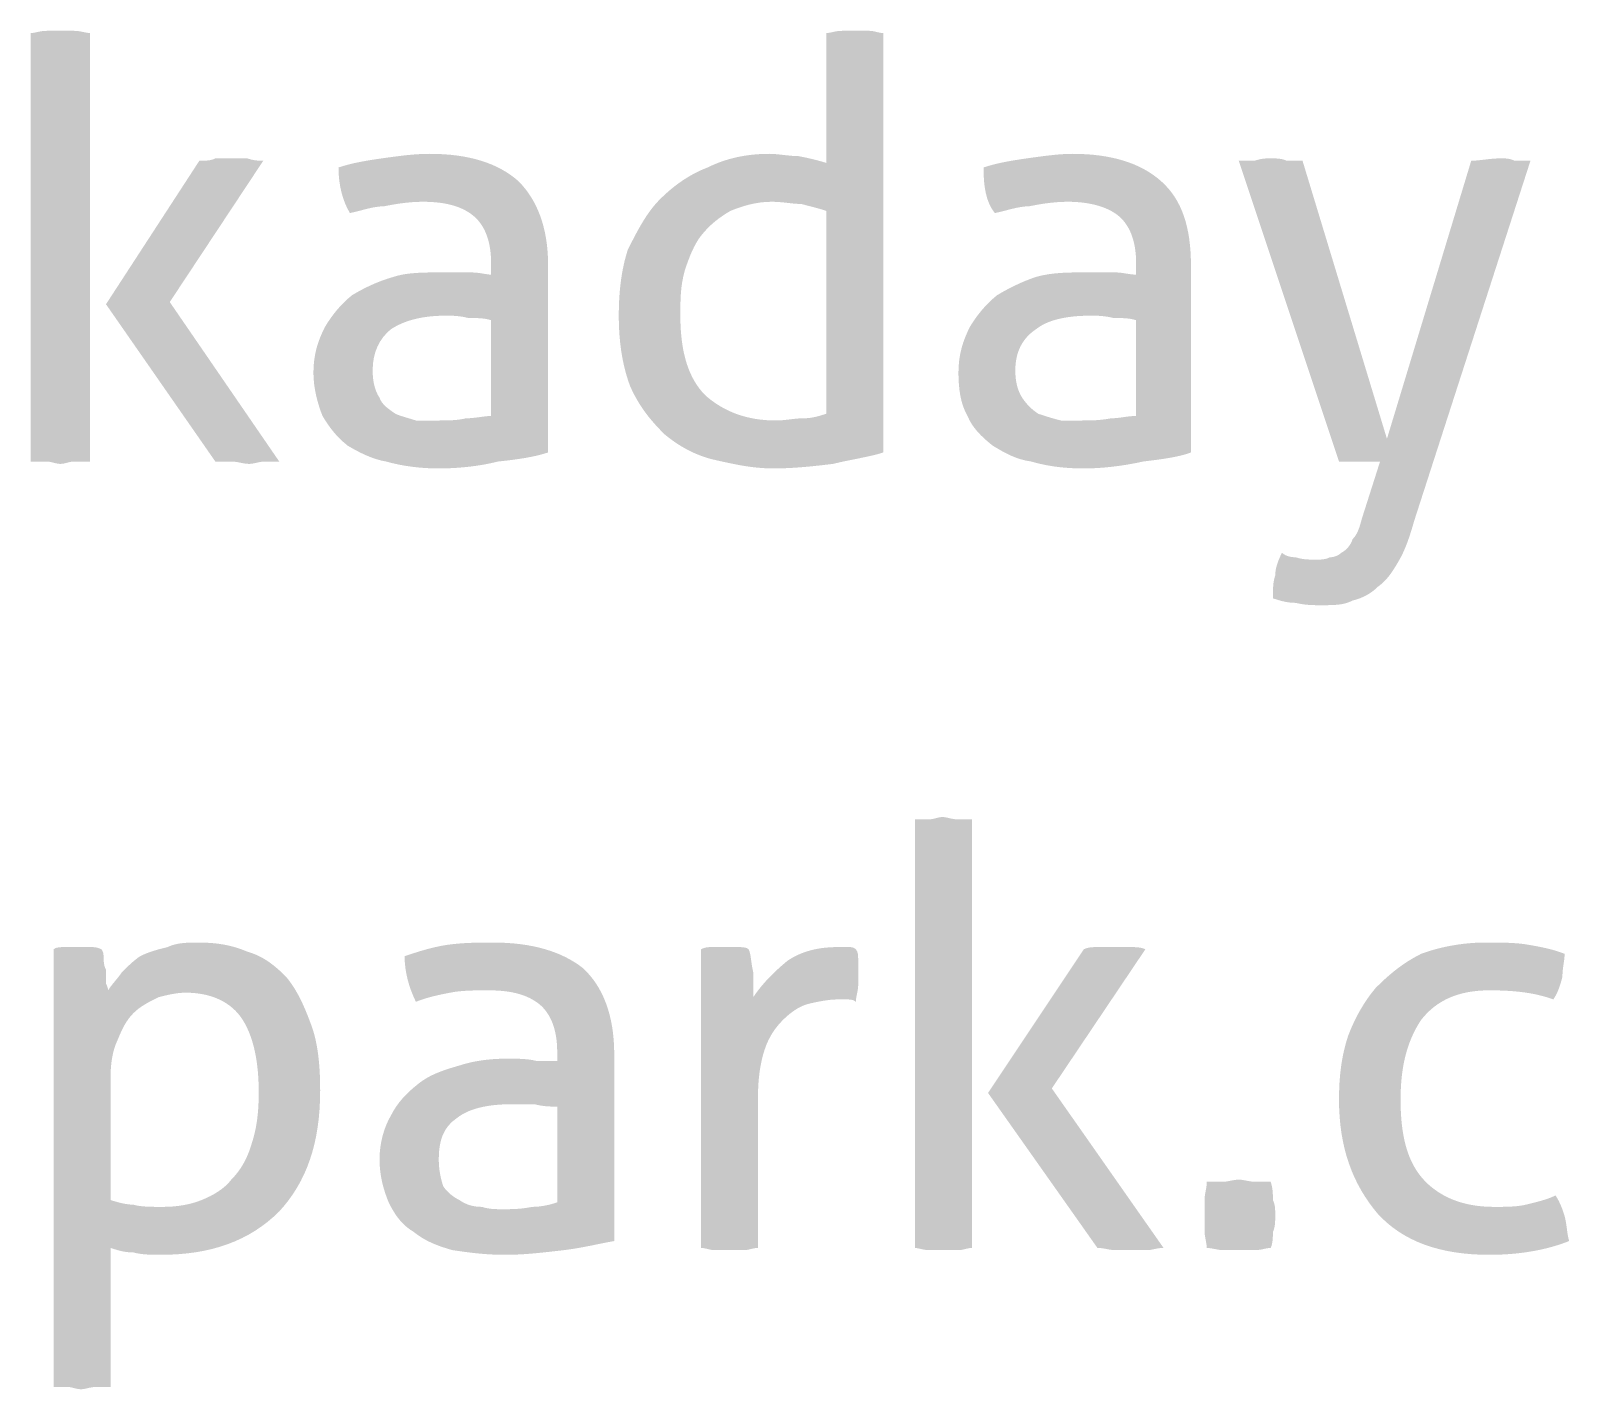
# Model space of a CAD drawing. Header units: millimetres. Extents: x 50 to 239, y 17 to 185.
# Drawn here: x 98.8 to 109.97, y 16.74 to 26.6 of the extents above; entities that cross this region are included whole.
import ezdxf

# ---------------------------------------------------------------- set-up
doc = ezdxf.new("R2010")
doc.units = ezdxf.units.MM
doc.header["$MEASUREMENT"] = 0
doc.layers.get('0').update_dxf_attribs({"linetype": 'CONTINUOUS'})

msp = doc.modelspace()

# ---------------------------------------------------------------- hatches: boundary and pattern name
at = {"true_color": 0x000007}
h = msp.add_hatch(color=0, dxfattribs=at)
edge = h.paths.add_edge_path()
edge.add_spline(control_points=[(98.805, 26.585), (98.838, 26.585), (98.871, 26.601), (98.921, 26.601), (98.921, 26.601), (98.954, 26.601), (98.987, 26.601), (99.02, 26.601), (99.02, 26.601), (99.053, 26.601), (99.086, 26.601), (99.119, 26.601), (99.119, 26.601), (99.169, 26.601), (99.202, 26.585), (99.235, 26.585)], knot_values=[0, 0, 0, 0, 0.0625, 0.0625, 0.0625, 0.0625, 0.125, 0.125, 0.125, 0.125, 0.1875, 0.1875, 0.1875, 0.1875, 1, 1, 1, 1], degree=3, periodic=0)
edge.add_line((99.235, 26.585), (99.235, 23.474))
edge.add_spline(control_points=[(99.235, 23.474), (99.202, 23.474), (99.169, 23.474), (99.119, 23.474), (99.119, 23.474), (99.086, 23.474), (99.053, 23.457), (99.02, 23.457), (99.02, 23.457), (98.987, 23.457), (98.954, 23.474), (98.921, 23.474), (98.921, 23.474), (98.871, 23.474), (98.838, 23.474), (98.805, 23.474)], knot_values=[0, 0, 0, 0, 0.0625, 0.0625, 0.0625, 0.0625, 0.125, 0.125, 0.125, 0.125, 0.1875, 0.1875, 0.1875, 0.1875, 1, 1, 1, 1], degree=3, periodic=0)
edge.add_line((98.805, 23.474), (98.805, 26.585))
edge = h.paths.add_edge_path()
edge.add_line((99.351, 24.616), (100.029, 25.658))
edge.add_spline(control_points=[(100.029, 25.658), (100.079, 25.658), (100.112, 25.658), (100.145, 25.675), (100.145, 25.675), (100.178, 25.675), (100.228, 25.675), (100.261, 25.675), (100.261, 25.675), (100.311, 25.675), (100.344, 25.675), (100.377, 25.675), (100.377, 25.675), (100.427, 25.658), (100.46, 25.658), (100.493, 25.658)], knot_values=[0, 0, 0, 0, 0.0625, 0.0625, 0.0625, 0.0625, 0.125, 0.125, 0.125, 0.125, 0.1875, 0.1875, 0.1875, 0.1875, 1, 1, 1, 1], degree=3, periodic=0)
edge.add_line((100.493, 25.658), (99.814, 24.632))
edge.add_line((99.814, 24.632), (100.609, 23.474))
edge.add_spline(control_points=[(100.609, 23.474), (100.575, 23.474), (100.542, 23.474), (100.509, 23.474), (100.509, 23.474), (100.46, 23.474), (100.427, 23.457), (100.393, 23.457), (100.393, 23.457), (100.344, 23.457), (100.311, 23.474), (100.261, 23.474), (100.261, 23.474), (100.228, 23.474), (100.195, 23.474), (100.145, 23.474)], knot_values=[0, 0, 0, 0, 0.0625, 0.0625, 0.0625, 0.0625, 0.125, 0.125, 0.125, 0.125, 0.1875, 0.1875, 0.1875, 0.1875, 1, 1, 1, 1], degree=3, periodic=0)
edge.add_line((100.145, 23.474), (99.351, 24.616))
h = msp.add_hatch(color=0, dxfattribs=at)
edge = h.paths.add_edge_path()
edge.add_spline(control_points=[(104.58, 26.585), (104.613, 26.585), (104.646, 26.601), (104.696, 26.601), (104.696, 26.601), (104.729, 26.601), (104.762, 26.601), (104.795, 26.601), (104.795, 26.601), (104.828, 26.601), (104.861, 26.601), (104.894, 26.601), (104.894, 26.601), (104.927, 26.601), (104.961, 26.585), (104.994, 26.585)], knot_values=[0, 0, 0, 0, 0.0625, 0.0625, 0.0625, 0.0625, 0.125, 0.125, 0.125, 0.125, 0.1875, 0.1875, 0.1875, 0.1875, 1, 1, 1, 1], degree=3, periodic=0)
edge.add_line((104.994, 26.585), (104.994, 23.54))
edge.add_spline(control_points=[(104.994, 23.54), (104.894, 23.507), (104.762, 23.49), (104.63, 23.457), (104.63, 23.457), (104.497, 23.441), (104.348, 23.424), (104.199, 23.424), (104.199, 23.424), (104.034, 23.424), (103.902, 23.457), (103.753, 23.49), (103.753, 23.49), (103.62, 23.524), (103.504, 23.59), (103.405, 23.673), (103.405, 23.673), (103.306, 23.772), (103.223, 23.871), (103.157, 24.02), (103.157, 24.02), (103.107, 24.152), (103.074, 24.318), (103.074, 24.533), (103.074, 24.533), (103.074, 24.698), (103.091, 24.864), (103.14, 25.013), (103.14, 25.013), (103.207, 25.145), (103.273, 25.278), (103.372, 25.377), (103.372, 25.377), (103.471, 25.476), (103.587, 25.559), (103.719, 25.609), (103.719, 25.609), (103.852, 25.675), (104.001, 25.708), (104.166, 25.708), (104.166, 25.708), (104.232, 25.708), (104.315, 25.691), (104.381, 25.691), (104.381, 25.691), (104.464, 25.675), (104.53, 25.658), (104.58, 25.642)], knot_values=[0, 0, 0, 0, 0.020833, 0.020833, 0.020833, 0.020833, 0.041667, 0.041667, 0.041667, 0.041667, 0.0625, 0.0625, 0.0625, 0.0625, 0.083333, 0.083333, 0.083333, 0.083333, 0.104167, 0.104167, 0.104167, 0.104167, 0.125, 0.125, 0.125, 0.125, 0.145833, 0.145833, 0.145833, 0.145833, 0.166667, 0.166667, 0.166667, 0.166667, 0.1875, 0.1875, 0.1875, 0.1875, 0.208333, 0.208333, 0.208333, 0.208333, 0.229167, 0.229167, 0.229167, 0.229167, 1, 1, 1, 1], degree=3, periodic=0)
edge.add_line((104.58, 25.642), (104.58, 26.585))
edge = h.paths.add_edge_path()
edge.add_spline(control_points=[(104.58, 25.294), (104.53, 25.311), (104.464, 25.327), (104.398, 25.344), (104.398, 25.344), (104.332, 25.344), (104.266, 25.36), (104.183, 25.36), (104.183, 25.36), (104.067, 25.36), (103.968, 25.327), (103.885, 25.294), (103.885, 25.294), (103.802, 25.245), (103.736, 25.195), (103.67, 25.112), (103.67, 25.112), (103.62, 25.046), (103.587, 24.963), (103.554, 24.864), (103.554, 24.864), (103.521, 24.748), (103.521, 24.649), (103.521, 24.533), (103.521, 24.533), (103.521, 24.252), (103.587, 24.07), (103.703, 23.954), (103.703, 23.954), (103.835, 23.838), (104.001, 23.772), (104.216, 23.772), (104.216, 23.772), (104.282, 23.772), (104.348, 23.788), (104.414, 23.788), (104.414, 23.788), (104.481, 23.788), (104.53, 23.805), (104.58, 23.821)], knot_values=[0, 0, 0, 0, 0.025, 0.025, 0.025, 0.025, 0.05, 0.05, 0.05, 0.05, 0.075, 0.075, 0.075, 0.075, 0.1, 0.1, 0.1, 0.1, 0.125, 0.125, 0.125, 0.125, 0.15, 0.15, 0.15, 0.15, 0.175, 0.175, 0.175, 0.175, 0.2, 0.2, 0.2, 0.2, 0.225, 0.225, 0.225, 0.225, 1, 1, 1, 1], degree=3, periodic=0)
edge.add_line((104.58, 23.821), (104.58, 25.294))
h = msp.add_hatch(color=0, dxfattribs=at)
edge = h.paths.add_edge_path()
edge.add_spline(control_points=[(102.147, 24.5), (102.098, 24.516), (102.048, 24.516), (101.982, 24.516), (101.982, 24.516), (101.916, 24.533), (101.866, 24.533), (101.817, 24.533), (101.817, 24.533), (101.651, 24.533), (101.519, 24.5), (101.419, 24.434), (101.419, 24.434), (101.337, 24.367), (101.287, 24.268), (101.287, 24.136), (101.287, 24.136), (101.287, 24.053), (101.304, 23.987), (101.337, 23.937), (101.337, 23.937), (101.353, 23.888), (101.403, 23.855), (101.452, 23.821), (101.452, 23.821), (101.486, 23.805), (101.552, 23.788), (101.601, 23.772), (101.601, 23.772), (101.651, 23.772), (101.717, 23.772), (101.767, 23.772), (101.767, 23.772), (101.833, 23.772), (101.899, 23.772), (101.965, 23.788), (101.965, 23.788), (102.032, 23.788), (102.098, 23.805), (102.147, 23.805)], knot_values=[0, 0, 0, 0, 0.025, 0.025, 0.025, 0.025, 0.05, 0.05, 0.05, 0.05, 0.075, 0.075, 0.075, 0.075, 0.1, 0.1, 0.1, 0.1, 0.125, 0.125, 0.125, 0.125, 0.15, 0.15, 0.15, 0.15, 0.175, 0.175, 0.175, 0.175, 0.2, 0.2, 0.2, 0.2, 0.225, 0.225, 0.225, 0.225, 1, 1, 1, 1], degree=3, periodic=0)
edge = h.paths.add_edge_path()
edge.add_spline(control_points=[(102.147, 24.914), (102.147, 25.079), (102.098, 25.195), (102.015, 25.261), (102.015, 25.261), (101.932, 25.327), (101.817, 25.36), (101.651, 25.36), (101.651, 25.36), (101.552, 25.36), (101.452, 25.344), (101.37, 25.327), (101.37, 25.327), (101.287, 25.327), (101.204, 25.294), (101.122, 25.278), (101.122, 25.278), (101.072, 25.36), (101.039, 25.476), (101.039, 25.609), (101.039, 25.609), (101.138, 25.642), (101.237, 25.658), (101.353, 25.675), (101.353, 25.675), (101.469, 25.691), (101.585, 25.708), (101.701, 25.708), (101.701, 25.708), (101.982, 25.708), (102.197, 25.642), (102.346, 25.509), (102.346, 25.509), (102.478, 25.377), (102.561, 25.178), (102.561, 24.897)], knot_values=[0, 0, 0, 0, 0.027778, 0.027778, 0.027778, 0.027778, 0.055556, 0.055556, 0.055556, 0.055556, 0.083333, 0.083333, 0.083333, 0.083333, 0.111111, 0.111111, 0.111111, 0.111111, 0.138889, 0.138889, 0.138889, 0.138889, 0.166667, 0.166667, 0.166667, 0.166667, 0.194444, 0.194444, 0.194444, 0.194444, 0.222222, 0.222222, 0.222222, 0.222222, 1, 1, 1, 1], degree=3, periodic=0)
edge.add_line((102.561, 24.897), (102.561, 23.54))
edge.add_spline(control_points=[(102.561, 23.54), (102.462, 23.507), (102.346, 23.49), (102.197, 23.474), (102.197, 23.474), (102.065, 23.441), (101.916, 23.424), (101.767, 23.424), (101.767, 23.424), (101.634, 23.424), (101.502, 23.441), (101.386, 23.474), (101.386, 23.474), (101.287, 23.49), (101.188, 23.54), (101.105, 23.59), (101.105, 23.59), (101.022, 23.656), (100.973, 23.722), (100.923, 23.805), (100.923, 23.805), (100.89, 23.888), (100.857, 24.003), (100.857, 24.119), (100.857, 24.119), (100.857, 24.252), (100.89, 24.351), (100.94, 24.45), (100.94, 24.45), (100.989, 24.533), (101.055, 24.616), (101.138, 24.682), (101.138, 24.682), (101.221, 24.732), (101.32, 24.781), (101.436, 24.814), (101.436, 24.814), (101.535, 24.847), (101.651, 24.847), (101.783, 24.847), (101.783, 24.847), (101.866, 24.847), (101.949, 24.847), (101.999, 24.847), (101.999, 24.847), (102.065, 24.847), (102.114, 24.831), (102.147, 24.831)], knot_values=[0, 0, 0, 0, 0.020833, 0.020833, 0.020833, 0.020833, 0.041667, 0.041667, 0.041667, 0.041667, 0.0625, 0.0625, 0.0625, 0.0625, 0.083333, 0.083333, 0.083333, 0.083333, 0.104167, 0.104167, 0.104167, 0.104167, 0.125, 0.125, 0.125, 0.125, 0.145833, 0.145833, 0.145833, 0.145833, 0.166667, 0.166667, 0.166667, 0.166667, 0.1875, 0.1875, 0.1875, 0.1875, 0.208333, 0.208333, 0.208333, 0.208333, 0.229167, 0.229167, 0.229167, 0.229167, 1, 1, 1, 1], degree=3, periodic=0)
edge.add_line((102.147, 24.831), (102.147, 24.914))
h = msp.add_hatch(color=0, dxfattribs=at)
edge = h.paths.add_edge_path()
edge.add_spline(control_points=[(106.83, 24.5), (106.781, 24.516), (106.731, 24.516), (106.665, 24.516), (106.665, 24.516), (106.599, 24.533), (106.549, 24.533), (106.499, 24.533), (106.499, 24.533), (106.317, 24.533), (106.185, 24.5), (106.102, 24.434), (106.102, 24.434), (106.003, 24.367), (105.953, 24.268), (105.953, 24.136), (105.953, 24.136), (105.953, 24.053), (105.97, 23.987), (106.003, 23.937), (106.003, 23.937), (106.036, 23.888), (106.069, 23.855), (106.119, 23.821), (106.119, 23.821), (106.169, 23.805), (106.218, 23.788), (106.284, 23.772), (106.284, 23.772), (106.334, 23.772), (106.384, 23.772), (106.433, 23.772), (106.433, 23.772), (106.499, 23.772), (106.566, 23.772), (106.648, 23.788), (106.648, 23.788), (106.715, 23.788), (106.764, 23.805), (106.83, 23.805)], knot_values=[0, 0, 0, 0, 0.025, 0.025, 0.025, 0.025, 0.05, 0.05, 0.05, 0.05, 0.075, 0.075, 0.075, 0.075, 0.1, 0.1, 0.1, 0.1, 0.125, 0.125, 0.125, 0.125, 0.15, 0.15, 0.15, 0.15, 0.175, 0.175, 0.175, 0.175, 0.2, 0.2, 0.2, 0.2, 0.225, 0.225, 0.225, 0.225, 1, 1, 1, 1], degree=3, periodic=0)
edge = h.paths.add_edge_path()
edge.add_spline(control_points=[(106.83, 24.914), (106.83, 25.079), (106.781, 25.195), (106.698, 25.261), (106.698, 25.261), (106.615, 25.327), (106.483, 25.36), (106.334, 25.36), (106.334, 25.36), (106.235, 25.36), (106.135, 25.344), (106.053, 25.327), (106.053, 25.327), (105.97, 25.327), (105.887, 25.294), (105.804, 25.278), (105.804, 25.278), (105.738, 25.36), (105.722, 25.476), (105.722, 25.609), (105.722, 25.609), (105.821, 25.642), (105.92, 25.658), (106.036, 25.675), (106.036, 25.675), (106.152, 25.691), (106.268, 25.708), (106.367, 25.708), (106.367, 25.708), (106.648, 25.708), (106.863, 25.642), (107.012, 25.509), (107.012, 25.509), (107.161, 25.377), (107.228, 25.178), (107.228, 24.897)], knot_values=[0, 0, 0, 0, 0.027778, 0.027778, 0.027778, 0.027778, 0.055556, 0.055556, 0.055556, 0.055556, 0.083333, 0.083333, 0.083333, 0.083333, 0.111111, 0.111111, 0.111111, 0.111111, 0.138889, 0.138889, 0.138889, 0.138889, 0.166667, 0.166667, 0.166667, 0.166667, 0.194444, 0.194444, 0.194444, 0.194444, 0.222222, 0.222222, 0.222222, 0.222222, 1, 1, 1, 1], degree=3, periodic=0)
edge.add_line((107.228, 24.897), (107.228, 23.54))
edge.add_spline(control_points=[(107.228, 23.54), (107.145, 23.507), (107.012, 23.49), (106.88, 23.474), (106.88, 23.474), (106.731, 23.441), (106.582, 23.424), (106.45, 23.424), (106.45, 23.424), (106.301, 23.424), (106.185, 23.441), (106.069, 23.474), (106.069, 23.474), (105.953, 23.49), (105.871, 23.54), (105.788, 23.59), (105.788, 23.59), (105.705, 23.656), (105.639, 23.722), (105.606, 23.805), (105.606, 23.805), (105.556, 23.888), (105.54, 24.003), (105.54, 24.119), (105.54, 24.119), (105.54, 24.252), (105.573, 24.351), (105.622, 24.45), (105.622, 24.45), (105.672, 24.533), (105.738, 24.616), (105.821, 24.682), (105.821, 24.682), (105.904, 24.732), (106.003, 24.781), (106.102, 24.814), (106.102, 24.814), (106.218, 24.847), (106.334, 24.847), (106.45, 24.847), (106.45, 24.847), (106.549, 24.847), (106.615, 24.847), (106.681, 24.847), (106.681, 24.847), (106.731, 24.847), (106.781, 24.831), (106.83, 24.831)], knot_values=[0, 0, 0, 0, 0.020833, 0.020833, 0.020833, 0.020833, 0.041667, 0.041667, 0.041667, 0.041667, 0.0625, 0.0625, 0.0625, 0.0625, 0.083333, 0.083333, 0.083333, 0.083333, 0.104167, 0.104167, 0.104167, 0.104167, 0.125, 0.125, 0.125, 0.125, 0.145833, 0.145833, 0.145833, 0.145833, 0.166667, 0.166667, 0.166667, 0.166667, 0.1875, 0.1875, 0.1875, 0.1875, 0.208333, 0.208333, 0.208333, 0.208333, 0.229167, 0.229167, 0.229167, 0.229167, 1, 1, 1, 1], degree=3, periodic=0)
edge.add_line((106.83, 24.831), (106.83, 24.914))
h = msp.add_hatch(color=0, dxfattribs=at)
edge = h.paths.add_edge_path()
edge.add_spline(control_points=[(108.601, 23.474), (108.584, 23.474), (108.568, 23.474), (108.535, 23.474), (108.535, 23.474), (108.518, 23.474), (108.485, 23.474), (108.469, 23.474), (108.469, 23.474), (108.436, 23.474), (108.402, 23.474), (108.386, 23.474), (108.386, 23.474), (108.353, 23.474), (108.32, 23.474), (108.303, 23.474)], knot_values=[0, 0, 0, 0, 0.0625, 0.0625, 0.0625, 0.0625, 0.125, 0.125, 0.125, 0.125, 0.1875, 0.1875, 0.1875, 0.1875, 1, 1, 1, 1], degree=3, periodic=0)
edge.add_line((108.303, 23.474), (107.575, 25.658))
edge.add_spline(control_points=[(107.575, 25.658), (107.625, 25.658), (107.658, 25.658), (107.691, 25.658), (107.691, 25.658), (107.741, 25.675), (107.774, 25.675), (107.807, 25.675), (107.807, 25.675), (107.84, 25.675), (107.889, 25.675), (107.923, 25.658), (107.923, 25.658), (107.972, 25.658), (108.005, 25.658), (108.038, 25.658)], knot_values=[0, 0, 0, 0, 0.0625, 0.0625, 0.0625, 0.0625, 0.125, 0.125, 0.125, 0.125, 0.1875, 0.1875, 0.1875, 0.1875, 1, 1, 1, 1], degree=3, periodic=0)
edge.add_line((108.038, 25.658), (108.651, 23.639))
edge.add_line((108.651, 23.639), (109.263, 25.658))
edge.add_spline(control_points=[(109.263, 25.658), (109.329, 25.658), (109.395, 25.675), (109.478, 25.675), (109.478, 25.675), (109.511, 25.675), (109.544, 25.675), (109.577, 25.658), (109.577, 25.658), (109.627, 25.658), (109.66, 25.658), (109.693, 25.658)], knot_values=[0, 0, 0, 0, 0.083333, 0.083333, 0.083333, 0.083333, 0.166667, 0.166667, 0.166667, 0.166667, 1, 1, 1, 1], degree=3, periodic=0)
edge.add_line((109.693, 25.658), (108.849, 23.044))
edge.add_spline(control_points=[(108.849, 23.044), (108.816, 22.928), (108.783, 22.829), (108.733, 22.746), (108.733, 22.746), (108.684, 22.663), (108.651, 22.613), (108.584, 22.564), (108.584, 22.564), (108.535, 22.514), (108.469, 22.481), (108.402, 22.465), (108.402, 22.465), (108.336, 22.431), (108.27, 22.431), (108.171, 22.431), (108.171, 22.431), (108.121, 22.431), (108.055, 22.431), (107.989, 22.448), (107.989, 22.448), (107.923, 22.448), (107.873, 22.465), (107.823, 22.481), (107.823, 22.481), (107.823, 22.547), (107.823, 22.597), (107.84, 22.647), (107.84, 22.647), (107.84, 22.696), (107.856, 22.746), (107.889, 22.812), (107.889, 22.812), (107.906, 22.795), (107.939, 22.779), (107.989, 22.779), (107.989, 22.779), (108.038, 22.762), (108.088, 22.762), (108.138, 22.762), (108.138, 22.762), (108.171, 22.762), (108.204, 22.762), (108.237, 22.779), (108.237, 22.779), (108.27, 22.779), (108.303, 22.795), (108.32, 22.812), (108.32, 22.812), (108.353, 22.829), (108.386, 22.862), (108.402, 22.911), (108.402, 22.911), (108.436, 22.944), (108.452, 22.994), (108.469, 23.06)], knot_values=[0, 0, 0, 0, 0.017857, 0.017857, 0.017857, 0.017857, 0.035714, 0.035714, 0.035714, 0.035714, 0.053571, 0.053571, 0.053571, 0.053571, 0.071429, 0.071429, 0.071429, 0.071429, 0.089286, 0.089286, 0.089286, 0.089286, 0.107143, 0.107143, 0.107143, 0.107143, 0.125, 0.125, 0.125, 0.125, 0.142857, 0.142857, 0.142857, 0.142857, 0.160714, 0.160714, 0.160714, 0.160714, 0.178571, 0.178571, 0.178571, 0.178571, 0.196429, 0.196429, 0.196429, 0.196429, 0.214286, 0.214286, 0.214286, 0.214286, 0.232143, 0.232143, 0.232143, 0.232143, 1, 1, 1, 1], degree=3, periodic=0)
edge.add_line((108.469, 23.06), (108.601, 23.474))
h = msp.add_hatch(color=0, dxfattribs=at)
edge = h.paths.add_edge_path()
edge.add_spline(control_points=[(105.225, 20.876), (105.242, 20.876), (105.291, 20.876), (105.325, 20.876), (105.325, 20.876), (105.358, 20.876), (105.391, 20.893), (105.424, 20.893), (105.424, 20.893), (105.457, 20.893), (105.49, 20.876), (105.54, 20.876), (105.54, 20.876), (105.573, 20.876), (105.606, 20.876), (105.639, 20.876)], knot_values=[0, 0, 0, 0, 0.0625, 0.0625, 0.0625, 0.0625, 0.125, 0.125, 0.125, 0.125, 0.1875, 0.1875, 0.1875, 0.1875, 1, 1, 1, 1], degree=3, periodic=0)
edge.add_line((105.639, 20.876), (105.639, 17.765))
edge.add_spline(control_points=[(105.639, 17.765), (105.606, 17.765), (105.573, 17.749), (105.54, 17.749), (105.54, 17.749), (105.49, 17.749), (105.457, 17.749), (105.424, 17.749), (105.424, 17.749), (105.391, 17.749), (105.358, 17.749), (105.325, 17.749), (105.325, 17.749), (105.291, 17.749), (105.242, 17.765), (105.225, 17.765)], knot_values=[0, 0, 0, 0, 0.0625, 0.0625, 0.0625, 0.0625, 0.125, 0.125, 0.125, 0.125, 0.1875, 0.1875, 0.1875, 0.1875, 1, 1, 1, 1], degree=3, periodic=0)
edge.add_line((105.225, 17.765), (105.225, 20.876))
edge = h.paths.add_edge_path()
edge.add_line((105.755, 18.89), (106.45, 19.933))
edge.add_spline(control_points=[(106.45, 19.933), (106.483, 19.949), (106.516, 19.949), (106.549, 19.949), (106.549, 19.949), (106.582, 19.949), (106.632, 19.949), (106.665, 19.949), (106.665, 19.949), (106.715, 19.949), (106.748, 19.949), (106.781, 19.949), (106.781, 19.949), (106.83, 19.949), (106.863, 19.949), (106.897, 19.933)], knot_values=[0, 0, 0, 0, 0.0625, 0.0625, 0.0625, 0.0625, 0.125, 0.125, 0.125, 0.125, 0.1875, 0.1875, 0.1875, 0.1875, 1, 1, 1, 1], degree=3, periodic=0)
edge.add_line((106.897, 19.933), (106.218, 18.923))
edge.add_line((106.218, 18.923), (107.029, 17.765))
edge.add_spline(control_points=[(107.029, 17.765), (106.979, 17.765), (106.946, 17.749), (106.913, 17.749), (106.913, 17.749), (106.88, 17.749), (106.83, 17.749), (106.797, 17.749), (106.797, 17.749), (106.748, 17.749), (106.715, 17.749), (106.681, 17.749), (106.681, 17.749), (106.632, 17.749), (106.599, 17.765), (106.549, 17.765)], knot_values=[0, 0, 0, 0, 0.0625, 0.0625, 0.0625, 0.0625, 0.125, 0.125, 0.125, 0.125, 0.1875, 0.1875, 0.1875, 0.1875, 1, 1, 1, 1], degree=3, periodic=0)
edge.add_line((106.549, 17.765), (105.755, 18.89))
h = msp.add_hatch(color=0, dxfattribs=at)
edge = h.paths.add_edge_path()
edge.add_spline(control_points=[(98.97, 19.933), (98.987, 19.949), (99.02, 19.949), (99.053, 19.949), (99.053, 19.949), (99.086, 19.949), (99.119, 19.949), (99.136, 19.949), (99.136, 19.949), (99.169, 19.949), (99.202, 19.949), (99.235, 19.949), (99.235, 19.949), (99.268, 19.949), (99.285, 19.949), (99.318, 19.933), (99.318, 19.933), (99.318, 19.933), (99.334, 19.916), (99.334, 19.883), (99.334, 19.883), (99.334, 19.85), (99.334, 19.817), (99.351, 19.784), (99.351, 19.784), (99.351, 19.751), (99.351, 19.718), (99.351, 19.685), (99.351, 19.685), (99.367, 19.651), (99.367, 19.635), (99.367, 19.635), (99.367, 19.635), (99.384, 19.668), (99.434, 19.718), (99.467, 19.767), (99.467, 19.767), (99.5, 19.8), (99.55, 19.85), (99.599, 19.883), (99.599, 19.883), (99.665, 19.916), (99.732, 19.933), (99.798, 19.949), (99.798, 19.949), (99.864, 19.982), (99.947, 19.982), (100.029, 19.982), (100.029, 19.982), (100.145, 19.982), (100.261, 19.966), (100.377, 19.916), (100.377, 19.916), (100.493, 19.883), (100.575, 19.817), (100.658, 19.734), (100.658, 19.734), (100.741, 19.635), (100.791, 19.519), (100.84, 19.387), (100.84, 19.387), (100.89, 19.254), (100.906, 19.089), (100.906, 18.907), (100.906, 18.907), (100.906, 18.526), (100.807, 18.245), (100.609, 18.03), (100.609, 18.03), (100.393, 17.815), (100.112, 17.715), (99.748, 17.715), (99.748, 17.715), (99.682, 17.715), (99.616, 17.715), (99.55, 17.732), (99.55, 17.732), (99.483, 17.732), (99.434, 17.749), (99.384, 17.765)], knot_values=[0, 0, 0, 0, 0.0125, 0.0125, 0.0125, 0.0125, 0.025, 0.025, 0.025, 0.025, 0.0375, 0.0375, 0.0375, 0.0375, 0.05, 0.05, 0.05, 0.05, 0.0625, 0.0625, 0.0625, 0.0625, 0.075, 0.075, 0.075, 0.075, 0.0875, 0.0875, 0.0875, 0.0875, 0.1, 0.1, 0.1, 0.1, 0.1125, 0.1125, 0.1125, 0.1125, 0.125, 0.125, 0.125, 0.125, 0.1375, 0.1375, 0.1375, 0.1375, 0.15, 0.15, 0.15, 0.15, 0.1625, 0.1625, 0.1625, 0.1625, 0.175, 0.175, 0.175, 0.175, 0.1875, 0.1875, 0.1875, 0.1875, 0.2, 0.2, 0.2, 0.2, 0.2125, 0.2125, 0.2125, 0.2125, 0.225, 0.225, 0.225, 0.225, 0.2375, 0.2375, 0.2375, 0.2375, 1, 1, 1, 1], degree=3, periodic=0)
edge.add_line((99.384, 17.765), (99.384, 16.756))
edge.add_spline(control_points=[(99.384, 16.756), (99.351, 16.756), (99.318, 16.756), (99.285, 16.756), (99.285, 16.756), (99.235, 16.756), (99.202, 16.739), (99.169, 16.739), (99.169, 16.739), (99.136, 16.739), (99.103, 16.756), (99.07, 16.756), (99.07, 16.756), (99.037, 16.756), (99.003, 16.756), (98.97, 16.756)], knot_values=[0, 0, 0, 0, 0.0625, 0.0625, 0.0625, 0.0625, 0.125, 0.125, 0.125, 0.125, 0.1875, 0.1875, 0.1875, 0.1875, 1, 1, 1, 1], degree=3, periodic=0)
edge.add_line((98.97, 16.756), (98.97, 19.933))
edge = h.paths.add_edge_path()
edge.add_spline(control_points=[(99.384, 18.113), (99.434, 18.096), (99.5, 18.079), (99.55, 18.079), (99.55, 18.079), (99.599, 18.063), (99.682, 18.063), (99.765, 18.063), (99.765, 18.063), (99.864, 18.063), (99.963, 18.079), (100.046, 18.113), (100.046, 18.113), (100.129, 18.146), (100.211, 18.195), (100.261, 18.261), (100.261, 18.261), (100.327, 18.328), (100.377, 18.41), (100.41, 18.526), (100.41, 18.526), (100.443, 18.626), (100.46, 18.741), (100.46, 18.89), (100.46, 18.89), (100.46, 19.105), (100.427, 19.287), (100.344, 19.42), (100.344, 19.42), (100.261, 19.552), (100.112, 19.618), (99.93, 19.618), (99.93, 19.618), (99.864, 19.618), (99.798, 19.602), (99.732, 19.585), (99.732, 19.585), (99.665, 19.552), (99.599, 19.519), (99.55, 19.469), (99.55, 19.469), (99.5, 19.42), (99.467, 19.354), (99.434, 19.271), (99.434, 19.271), (99.401, 19.205), (99.384, 19.105), (99.384, 19.006)], knot_values=[0, 0, 0, 0, 0.020833, 0.020833, 0.020833, 0.020833, 0.041667, 0.041667, 0.041667, 0.041667, 0.0625, 0.0625, 0.0625, 0.0625, 0.083333, 0.083333, 0.083333, 0.083333, 0.104167, 0.104167, 0.104167, 0.104167, 0.125, 0.125, 0.125, 0.125, 0.145833, 0.145833, 0.145833, 0.145833, 0.166667, 0.166667, 0.166667, 0.166667, 0.1875, 0.1875, 0.1875, 0.1875, 0.208333, 0.208333, 0.208333, 0.208333, 0.229167, 0.229167, 0.229167, 0.229167, 1, 1, 1, 1], degree=3, periodic=0)
edge.add_line((99.384, 19.006), (99.384, 18.113))
h = msp.add_hatch(color=0, dxfattribs=at)
edge = h.paths.add_edge_path()
edge.add_spline(control_points=[(102.627, 18.791), (102.578, 18.791), (102.528, 18.791), (102.462, 18.808), (102.462, 18.808), (102.396, 18.808), (102.346, 18.808), (102.296, 18.808), (102.296, 18.808), (102.114, 18.808), (101.982, 18.774), (101.899, 18.708), (101.899, 18.708), (101.8, 18.642), (101.767, 18.543), (101.767, 18.41), (101.767, 18.41), (101.767, 18.328), (101.783, 18.261), (101.8, 18.212), (101.8, 18.212), (101.833, 18.162), (101.883, 18.129), (101.916, 18.113), (101.916, 18.113), (101.965, 18.079), (102.015, 18.063), (102.081, 18.063), (102.081, 18.063), (102.131, 18.046), (102.181, 18.046), (102.23, 18.046), (102.23, 18.046), (102.296, 18.046), (102.363, 18.046), (102.445, 18.063), (102.445, 18.063), (102.512, 18.063), (102.578, 18.079), (102.627, 18.096)], knot_values=[0, 0, 0, 0, 0.025, 0.025, 0.025, 0.025, 0.05, 0.05, 0.05, 0.05, 0.075, 0.075, 0.075, 0.075, 0.1, 0.1, 0.1, 0.1, 0.125, 0.125, 0.125, 0.125, 0.15, 0.15, 0.15, 0.15, 0.175, 0.175, 0.175, 0.175, 0.2, 0.2, 0.2, 0.2, 0.225, 0.225, 0.225, 0.225, 1, 1, 1, 1], degree=3, periodic=0)
edge = h.paths.add_edge_path()
edge.add_spline(control_points=[(102.627, 19.188), (102.627, 19.354), (102.578, 19.469), (102.495, 19.536), (102.495, 19.536), (102.412, 19.602), (102.296, 19.635), (102.131, 19.635), (102.131, 19.635), (102.032, 19.635), (101.932, 19.635), (101.85, 19.618), (101.85, 19.618), (101.767, 19.602), (101.684, 19.585), (101.601, 19.552), (101.601, 19.552), (101.552, 19.651), (101.519, 19.767), (101.519, 19.883), (101.519, 19.883), (101.618, 19.916), (101.717, 19.949), (101.833, 19.966), (101.833, 19.966), (101.949, 19.982), (102.065, 19.982), (102.164, 19.982), (102.164, 19.982), (102.445, 19.982), (102.66, 19.916), (102.809, 19.8), (102.809, 19.8), (102.958, 19.668), (103.041, 19.453), (103.041, 19.172)], knot_values=[0, 0, 0, 0, 0.027778, 0.027778, 0.027778, 0.027778, 0.055556, 0.055556, 0.055556, 0.055556, 0.083333, 0.083333, 0.083333, 0.083333, 0.111111, 0.111111, 0.111111, 0.111111, 0.138889, 0.138889, 0.138889, 0.138889, 0.166667, 0.166667, 0.166667, 0.166667, 0.194444, 0.194444, 0.194444, 0.194444, 0.222222, 0.222222, 0.222222, 0.222222, 1, 1, 1, 1], degree=3, periodic=0)
edge.add_line((103.041, 19.172), (103.041, 17.815))
edge.add_spline(control_points=[(103.041, 17.815), (102.942, 17.798), (102.809, 17.765), (102.677, 17.749), (102.677, 17.749), (102.528, 17.732), (102.396, 17.715), (102.247, 17.715), (102.247, 17.715), (102.098, 17.715), (101.982, 17.732), (101.866, 17.749), (101.866, 17.749), (101.75, 17.782), (101.668, 17.815), (101.585, 17.881), (101.585, 17.881), (101.502, 17.931), (101.452, 17.997), (101.403, 18.096), (101.403, 18.096), (101.37, 18.179), (101.337, 18.278), (101.337, 18.41), (101.337, 18.41), (101.337, 18.526), (101.37, 18.642), (101.419, 18.725), (101.419, 18.725), (101.469, 18.824), (101.535, 18.89), (101.618, 18.956), (101.618, 18.956), (101.701, 19.023), (101.8, 19.056), (101.916, 19.089), (101.916, 19.089), (102.015, 19.122), (102.131, 19.139), (102.263, 19.139), (102.263, 19.139), (102.346, 19.139), (102.412, 19.139), (102.478, 19.122), (102.478, 19.122), (102.528, 19.122), (102.578, 19.122), (102.627, 19.122)], knot_values=[0, 0, 0, 0, 0.020833, 0.020833, 0.020833, 0.020833, 0.041667, 0.041667, 0.041667, 0.041667, 0.0625, 0.0625, 0.0625, 0.0625, 0.083333, 0.083333, 0.083333, 0.083333, 0.104167, 0.104167, 0.104167, 0.104167, 0.125, 0.125, 0.125, 0.125, 0.145833, 0.145833, 0.145833, 0.145833, 0.166667, 0.166667, 0.166667, 0.166667, 0.1875, 0.1875, 0.1875, 0.1875, 0.208333, 0.208333, 0.208333, 0.208333, 0.229167, 0.229167, 0.229167, 0.229167, 1, 1, 1, 1], degree=3, periodic=0)
edge.add_line((102.627, 19.122), (102.627, 19.188))
h = msp.add_hatch(color=0, dxfattribs=at)
edge = h.paths.add_edge_path()
edge.add_spline(control_points=[(103.67, 19.933), (103.703, 19.949), (103.719, 19.949), (103.753, 19.949), (103.753, 19.949), (103.786, 19.949), (103.819, 19.949), (103.835, 19.949), (103.835, 19.949), (103.868, 19.949), (103.902, 19.949), (103.935, 19.949), (103.935, 19.949), (103.968, 19.949), (104.001, 19.949), (104.017, 19.933), (104.017, 19.933), (104.034, 19.9), (104.034, 19.833), (104.05, 19.767), (104.05, 19.767), (104.05, 19.701), (104.05, 19.635), (104.05, 19.585), (104.05, 19.585), (104.117, 19.685), (104.199, 19.767), (104.299, 19.85), (104.299, 19.85), (104.398, 19.916), (104.514, 19.949), (104.663, 19.949), (104.663, 19.949), (104.696, 19.949), (104.712, 19.949), (104.745, 19.949), (104.745, 19.949), (104.762, 19.949), (104.779, 19.949), (104.795, 19.933), (104.795, 19.933), (104.812, 19.916), (104.812, 19.883), (104.812, 19.867), (104.812, 19.867), (104.812, 19.833), (104.812, 19.8), (104.812, 19.767), (104.812, 19.767), (104.812, 19.734), (104.812, 19.701), (104.812, 19.668), (104.812, 19.668), (104.812, 19.635), (104.795, 19.585), (104.795, 19.552), (104.795, 19.552), (104.779, 19.569), (104.745, 19.569), (104.729, 19.569), (104.729, 19.569), (104.696, 19.569), (104.679, 19.569), (104.663, 19.569), (104.663, 19.569), (104.596, 19.569), (104.514, 19.552), (104.448, 19.536), (104.448, 19.536), (104.381, 19.519), (104.315, 19.469), (104.266, 19.42), (104.266, 19.42), (104.216, 19.37), (104.166, 19.304), (104.133, 19.205), (104.133, 19.205), (104.1, 19.105), (104.084, 18.99), (104.084, 18.841)], knot_values=[0, 0, 0, 0, 0.0125, 0.0125, 0.0125, 0.0125, 0.025, 0.025, 0.025, 0.025, 0.0375, 0.0375, 0.0375, 0.0375, 0.05, 0.05, 0.05, 0.05, 0.0625, 0.0625, 0.0625, 0.0625, 0.075, 0.075, 0.075, 0.075, 0.0875, 0.0875, 0.0875, 0.0875, 0.1, 0.1, 0.1, 0.1, 0.1125, 0.1125, 0.1125, 0.1125, 0.125, 0.125, 0.125, 0.125, 0.1375, 0.1375, 0.1375, 0.1375, 0.15, 0.15, 0.15, 0.15, 0.1625, 0.1625, 0.1625, 0.1625, 0.175, 0.175, 0.175, 0.175, 0.1875, 0.1875, 0.1875, 0.1875, 0.2, 0.2, 0.2, 0.2, 0.2125, 0.2125, 0.2125, 0.2125, 0.225, 0.225, 0.225, 0.225, 0.2375, 0.2375, 0.2375, 0.2375, 1, 1, 1, 1], degree=3, periodic=0)
edge.add_line((104.084, 18.841), (104.084, 17.765))
edge.add_spline(control_points=[(104.084, 17.765), (104.05, 17.765), (104.017, 17.749), (103.984, 17.749), (103.984, 17.749), (103.935, 17.749), (103.902, 17.749), (103.868, 17.749), (103.868, 17.749), (103.852, 17.749), (103.819, 17.749), (103.769, 17.749), (103.769, 17.749), (103.736, 17.749), (103.703, 17.765), (103.67, 17.765)], knot_values=[0, 0, 0, 0, 0.0625, 0.0625, 0.0625, 0.0625, 0.125, 0.125, 0.125, 0.125, 0.1875, 0.1875, 0.1875, 0.1875, 1, 1, 1, 1], degree=3, periodic=0)
edge.add_line((103.67, 17.765), (103.67, 19.933))
h = msp.add_hatch(color=0, dxfattribs=at)
edge = h.paths.add_edge_path()
edge.add_spline(control_points=[(109.875, 18.146), (109.908, 18.096), (109.925, 18.046), (109.941, 17.997), (109.941, 17.997), (109.958, 17.931), (109.958, 17.864), (109.974, 17.815), (109.974, 17.815), (109.809, 17.749), (109.61, 17.715), (109.395, 17.715), (109.395, 17.715), (109.031, 17.715), (108.766, 17.815), (108.584, 18.013), (108.584, 18.013), (108.402, 18.228), (108.303, 18.493), (108.303, 18.841), (108.303, 18.841), (108.303, 19.006), (108.32, 19.155), (108.369, 19.304), (108.369, 19.304), (108.419, 19.436), (108.485, 19.552), (108.568, 19.651), (108.568, 19.651), (108.667, 19.751), (108.766, 19.833), (108.899, 19.9), (108.899, 19.9), (109.031, 19.949), (109.197, 19.982), (109.362, 19.982), (109.362, 19.982), (109.478, 19.982), (109.594, 19.982), (109.677, 19.966), (109.677, 19.966), (109.776, 19.949), (109.859, 19.933), (109.941, 19.9), (109.941, 19.9), (109.941, 19.85), (109.925, 19.8), (109.925, 19.734), (109.925, 19.734), (109.908, 19.668), (109.892, 19.618), (109.859, 19.569), (109.859, 19.569), (109.726, 19.618), (109.577, 19.635), (109.395, 19.635), (109.395, 19.635), (109.18, 19.635), (109.015, 19.569), (108.899, 19.42), (108.899, 19.42), (108.8, 19.271), (108.75, 19.089), (108.75, 18.841), (108.75, 18.841), (108.75, 18.576), (108.8, 18.377), (108.932, 18.245), (108.932, 18.245), (109.048, 18.129), (109.213, 18.063), (109.428, 18.063), (109.428, 18.063), (109.511, 18.063), (109.594, 18.063), (109.66, 18.079), (109.66, 18.079), (109.726, 18.096), (109.809, 18.113), (109.875, 18.146)], knot_values=[0, 0, 0, 0, 0.0125, 0.0125, 0.0125, 0.0125, 0.025, 0.025, 0.025, 0.025, 0.0375, 0.0375, 0.0375, 0.0375, 0.05, 0.05, 0.05, 0.05, 0.0625, 0.0625, 0.0625, 0.0625, 0.075, 0.075, 0.075, 0.075, 0.0875, 0.0875, 0.0875, 0.0875, 0.1, 0.1, 0.1, 0.1, 0.1125, 0.1125, 0.1125, 0.1125, 0.125, 0.125, 0.125, 0.125, 0.1375, 0.1375, 0.1375, 0.1375, 0.15, 0.15, 0.15, 0.15, 0.1625, 0.1625, 0.1625, 0.1625, 0.175, 0.175, 0.175, 0.175, 0.1875, 0.1875, 0.1875, 0.1875, 0.2, 0.2, 0.2, 0.2, 0.2125, 0.2125, 0.2125, 0.2125, 0.225, 0.225, 0.225, 0.225, 0.2375, 0.2375, 0.2375, 0.2375, 1, 1, 1, 1], degree=3, periodic=0)
h = msp.add_hatch(color=0, dxfattribs=at)
edge = h.paths.add_edge_path()
edge.add_spline(control_points=[(107.343, 17.765), (107.343, 17.798), (107.327, 17.848), (107.327, 17.881), (107.327, 17.881), (107.327, 17.914), (107.327, 17.964), (107.327, 17.997), (107.327, 17.997), (107.327, 18.03), (107.327, 18.079), (107.327, 18.113), (107.327, 18.113), (107.327, 18.162), (107.343, 18.195), (107.343, 18.245), (107.343, 18.245), (107.376, 18.245), (107.426, 18.245), (107.459, 18.245), (107.459, 18.245), (107.492, 18.245), (107.542, 18.261), (107.575, 18.261), (107.575, 18.261), (107.608, 18.261), (107.658, 18.245), (107.691, 18.245), (107.691, 18.245), (107.741, 18.245), (107.774, 18.245), (107.807, 18.245), (107.807, 18.245), (107.823, 18.195), (107.823, 18.162), (107.823, 18.113), (107.823, 18.113), (107.84, 18.079), (107.84, 18.046), (107.84, 17.997), (107.84, 17.997), (107.84, 17.964), (107.84, 17.914), (107.823, 17.881), (107.823, 17.881), (107.823, 17.848), (107.823, 17.798), (107.807, 17.765), (107.807, 17.765), (107.774, 17.765), (107.741, 17.749), (107.691, 17.749), (107.691, 17.749), (107.658, 17.749), (107.625, 17.749), (107.575, 17.749), (107.575, 17.749), (107.542, 17.749), (107.509, 17.749), (107.459, 17.749), (107.459, 17.749), (107.426, 17.749), (107.376, 17.765), (107.343, 17.765)], knot_values=[0, 0, 0, 0, 0.015625, 0.015625, 0.015625, 0.015625, 0.03125, 0.03125, 0.03125, 0.03125, 0.046875, 0.046875, 0.046875, 0.046875, 0.0625, 0.0625, 0.0625, 0.0625, 0.078125, 0.078125, 0.078125, 0.078125, 0.09375, 0.09375, 0.09375, 0.09375, 0.109375, 0.109375, 0.109375, 0.109375, 0.125, 0.125, 0.125, 0.125, 0.140625, 0.140625, 0.140625, 0.140625, 0.15625, 0.15625, 0.15625, 0.15625, 0.171875, 0.171875, 0.171875, 0.171875, 0.1875, 0.1875, 0.1875, 0.1875, 0.203125, 0.203125, 0.203125, 0.203125, 0.21875, 0.21875, 0.21875, 0.21875, 0.234375, 0.234375, 0.234375, 0.234375, 1, 1, 1, 1], degree=3, periodic=0)

doc.saveas('drawing.dxf')
